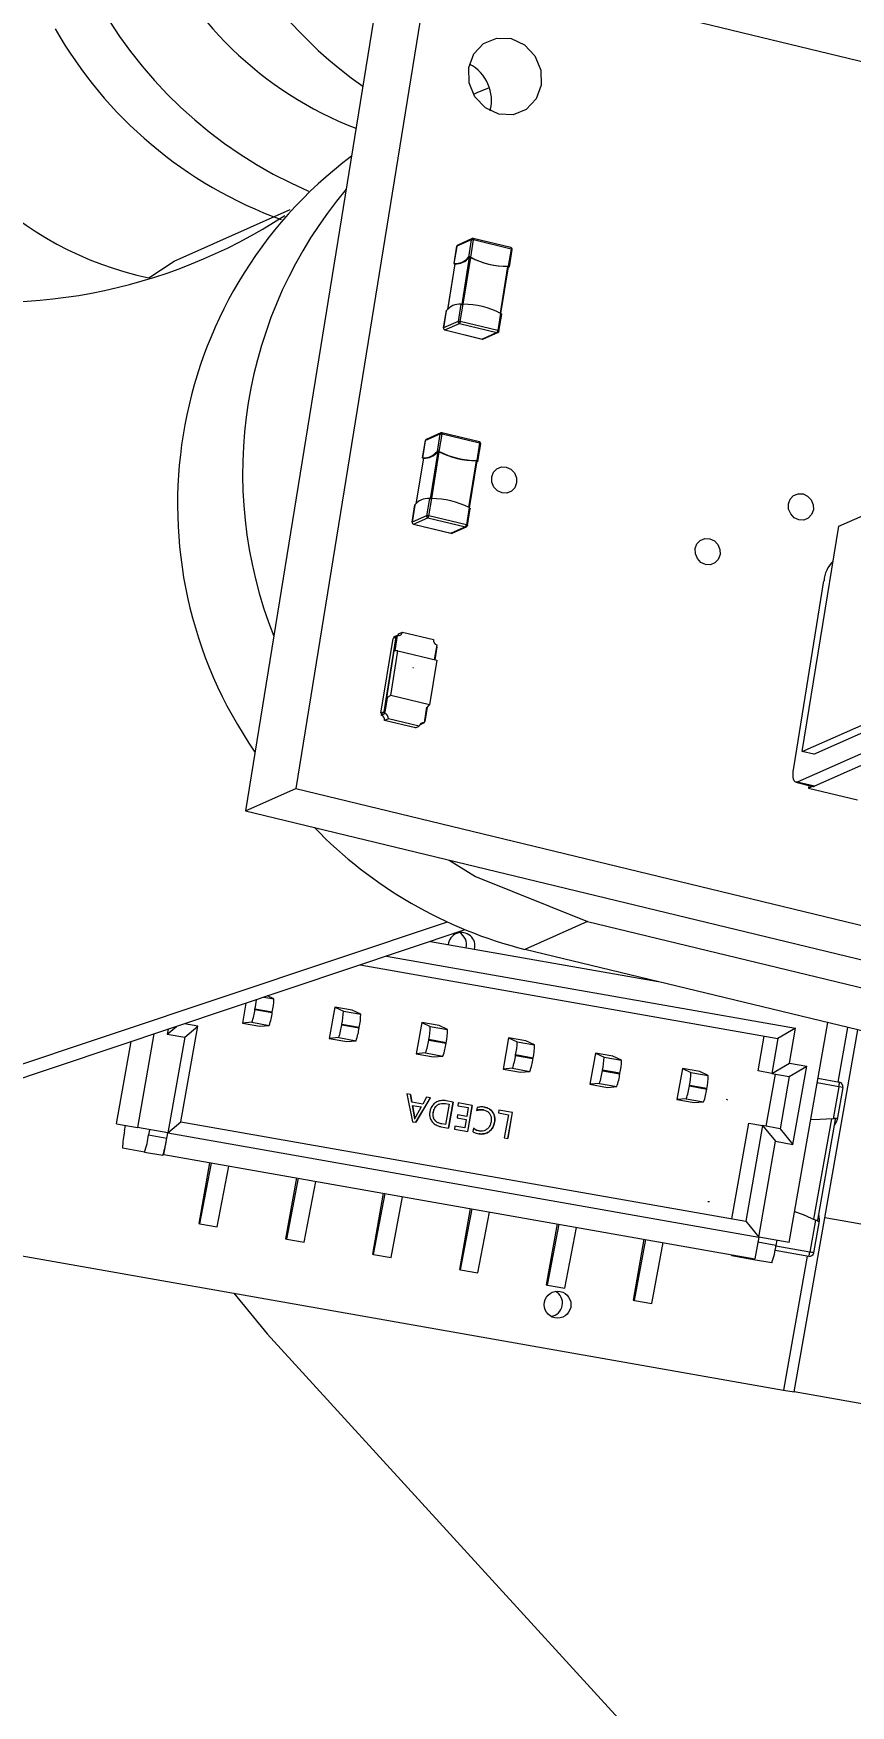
# Model space of a CAD drawing. Header units: millimetres. Extents: x 0 to 1189, y 0 to 841.
# Drawn here: x 623.898 to 625.747, y 554.088 to 557.873 of the extents above; entities that cross this region are included whole.
import ezdxf

# ---------------------------------------------------------------- set-up
doc = ezdxf.new("R2010")
doc.units = ezdxf.units.MM
doc.layers.get('0').update_dxf_attribs({"lineweight": 18})
doc.layers.add('尺寸线层', color=3, linetype='Continuous', lineweight=18)
doc.dimstyles.new('ISO-25', dxfattribs={"dimtxt": 2.5, "dimasz": 2.5, "dimexe": 1.25, "dimexo": 0.625, "dimtad": 1, "dimtxsty": 'Standard', "dimcen": 2.5, "dimdle": 5, "dimadec": 0, "dimazin": 0, "dimtfac": 1, "dimtmove": 0, "dimatfit": 3, "dimfxl": 1, "dimarcsym": 0})

# ---------------------------------------------------------------- blocks, each defined once
blk = doc.blocks.new('*X16')
at = {"layer": '尺寸线层', "linetype": 'Continuous'}
for points in [[(668.6687, 617.1299), (668.6299, 612.9938), (667.2905, 613.2299)], [(655.1602, 540.5189), (656.5383, 544.4188), (655.199, 544.6549)]]:
    blk.add_hatch(color=0, dxfattribs=at).paths.add_polyline_path(points, flags=0)
at = {"layer": '尺寸线层', "color": 0, "linetype": 'Continuous'}
for p, q in [((666.5541, 617.5027), (670.6383, 616.7826)), ((668.6687, 617.1299), (655.1602, 540.5189)), ((625.2283, 545.7966), (657.1298, 540.1716))]:
    blk.add_line(p, q, dxfattribs=at)
at = {"layer": '尺寸线层', "color": 0, "insert": (658.4206, 579.4404), "char_height": 3.5, "width": 28.938547, "attachment_point": 5, "rotation": 80.0001}
blk.add_mtext('388,96', dxfattribs=at)

msp = doc.modelspace()

# ---------------------------------------------------------------- linework, layer by layer
at = {"color": 7, "linetype": 'Continuous', "lineweight": 15}
for p, q in [((624.7961, 558.0455), (624.4917, 556.1641)), ((625.9882, 557.7569), (624.7961, 558.0455)), ((624.6826, 557.995), (624.3781, 556.1136)), ((624.9018, 557.7387), (624.8941, 557.7353)), ((624.9297, 557.7505), (624.9018, 557.7387)), ((624.2165, 557.3577), (624.479, 557.4744)), ((624.8561, 557.3912), (624.8498, 557.3524)), ((624.85, 557.3524), (624.8564, 557.3915)), ((624.889, 557.406), (624.8564, 557.3915)), ((624.8911, 557.4088), (624.8584, 557.3943)), ((624.889, 557.406), (624.8827, 557.3669)), ((624.8878, 557.3666), (624.8941, 557.4057)), ((624.9785, 557.3885), (624.8936, 557.409)), ((624.9789, 557.3852), (624.8941, 557.4057)), ((624.1598, 557.3201), (624.2165, 557.3577)), ((624.8845, 557.3665), (624.8673, 557.2599)), ((624.8853, 557.3672), (624.8856, 557.3669)), ((624.9789, 557.3852), (624.9726, 557.3461)), ((624.9752, 557.3451), (624.9815, 557.3839)), ((624.8518, 557.352), (624.8349, 557.2479)), ((624.8498, 557.3524), (624.8507, 557.3522)), ((624.85, 557.3524), (624.8498, 557.3524)), ((624.8513, 557.3521), (624.8519, 557.3519)), ((624.956, 557.2392), (624.9732, 557.3453)), ((624.9727, 557.3426), (624.9749, 557.3446)), ((624.973, 557.3457), (624.9738, 557.3458)), ((624.8325, 557.2453), (624.8262, 557.2065)), ((624.8265, 557.2068), (624.8328, 557.2459)), ((624.8655, 557.2604), (624.8591, 557.2213)), ((624.8642, 557.221), (624.8706, 557.2601)), ((624.867, 557.26), (624.8661, 557.2602)), ((624.9554, 557.2396), (624.949, 557.2005)), ((624.8591, 557.2213), (624.8265, 557.2068)), ((624.8292, 557.202), (624.914, 557.1815)), ((624.8295, 557.2021), (624.8622, 557.2166)), ((624.8295, 557.2021), (624.9144, 557.1815)), ((624.8622, 557.2166), (624.947, 557.196)), ((624.949, 557.2005), (624.8642, 557.221)), ((624.9516, 557.1992), (624.9579, 557.238)), ((624.9578, 557.238), (624.957, 557.2382)), ((624.947, 557.196), (624.9144, 557.1815)), ((624.9166, 557.1817), (624.9493, 557.1962)), ((624.7849, 556.9514), (624.7787, 556.9126)), ((624.7789, 556.9126), (624.7852, 556.9517)), ((624.8178, 556.9662), (624.7852, 556.9517)), ((624.8199, 556.969), (624.7873, 556.9544)), ((624.8178, 556.9662), (624.8115, 556.9271)), ((624.8166, 556.9268), (624.8229, 556.9659)), ((624.9073, 556.9487), (624.8225, 556.9692)), ((624.9078, 556.9454), (624.8229, 556.9659)), ((624.9078, 556.9454), (624.9014, 556.9063)), ((624.904, 556.9053), (624.9103, 556.9441)), ((624.7806, 556.9122), (624.7638, 556.8081)), ((624.7787, 556.9126), (624.7795, 556.9124)), ((624.7789, 556.9126), (624.7787, 556.9126)), ((624.7801, 556.9123), (624.7807, 556.9121)), ((624.8134, 556.9267), (624.7961, 556.8201)), ((624.8141, 556.9274), (624.8145, 556.9271)), ((624.8848, 556.7994), (624.902, 556.9055)), ((624.9016, 556.9028), (624.9037, 556.9048)), ((624.9019, 556.9059), (624.9026, 556.906)), ((625.7204, 556.7575), (625.9971, 556.8805)), ((624.7613, 556.8055), (624.7551, 556.7667)), ((624.7553, 556.767), (624.7616, 556.8061)), ((624.7943, 556.8206), (624.788, 556.7815)), ((624.7931, 556.7812), (624.7994, 556.8203)), ((624.7958, 556.8202), (624.7949, 556.8204)), ((624.8842, 556.7998), (624.8779, 556.7607)), ((624.8804, 556.7594), (624.8867, 556.7982)), ((624.8866, 556.7982), (624.8858, 556.7984)), ((624.788, 556.7815), (624.7553, 556.767)), ((624.7581, 556.7622), (624.8429, 556.7417)), ((624.7584, 556.7622), (624.791, 556.7768)), ((624.7584, 556.7622), (624.8432, 556.7417)), ((624.791, 556.7768), (624.8758, 556.7562)), ((624.8779, 556.7607), (624.7931, 556.7812)), ((624.8758, 556.7562), (624.8432, 556.7417)), ((624.8454, 556.7419), (624.8781, 556.7564)), ((625.6379, 556.2477), (625.7204, 556.7575)), ((625.7074, 556.6787), (625.7076, 556.6788)), ((625.6185, 556.2106), (625.687, 556.6339)), ((624.6847, 556.3346), (624.7121, 556.5039)), ((624.6918, 556.3377), (624.7192, 556.507)), ((624.7192, 556.507), (624.7121, 556.5039)), ((624.7138, 556.507), (624.7134, 556.5045)), ((624.7223, 556.5107), (624.7138, 556.507)), ((624.7166, 556.4753), (624.7223, 556.5107)), ((624.7192, 556.507), (624.721, 556.5067)), ((624.7246, 556.5143), (624.7331, 556.5181)), ((624.7331, 556.5181), (624.8032, 556.5012)), ((624.8109, 556.4893), (624.8054, 556.4556)), ((624.8114, 556.4847), (624.8066, 556.4553)), ((624.8102, 556.4851), (624.8114, 556.4847)), ((624.714, 556.4753), (624.6969, 556.3695)), ((624.7067, 556.3744), (624.723, 556.4755)), ((624.723, 556.4755), (624.714, 556.4753)), ((624.723, 556.4755), (624.8107, 556.4543)), ((624.8107, 556.4543), (624.7943, 556.3532)), ((624.7564, 556.4376), (624.7577, 556.4376)), ((624.7577, 556.4376), (624.7584, 556.4379)), ((624.6988, 556.369), (624.6936, 556.3371)), ((624.6937, 556.3337), (624.6995, 556.3696)), ((624.7067, 556.3744), (624.6969, 556.3695)), ((624.6969, 556.3695), (624.6988, 556.369)), ((624.7943, 556.3532), (624.7067, 556.3744)), ((625.6379, 556.2477), (625.9146, 556.3706)), ((624.6918, 556.3377), (624.6847, 556.3346)), ((624.6859, 556.3342), (624.6852, 556.33)), ((624.6852, 556.33), (624.6937, 556.3337)), ((624.6936, 556.3371), (624.6865, 556.334)), ((624.788, 556.3481), (624.7822, 556.3123)), ((624.7891, 556.3471), (624.784, 556.3154)), ((624.7879, 556.3474), (624.7891, 556.3471)), ((624.7891, 556.3471), (624.7943, 556.3532)), ((625.6637, 556.2414), (625.9397, 556.3641)), ((624.7014, 556.3219), (624.6929, 556.3181)), ((624.7629, 556.3011), (624.6929, 556.3181)), ((624.7714, 556.3049), (624.7014, 556.3219)), ((624.7629, 556.3011), (624.7714, 556.3049)), ((624.7737, 556.3085), (624.7729, 556.3087)), ((624.7822, 556.3123), (624.7737, 556.3085)), ((624.784, 556.3154), (624.7826, 556.3148)), ((625.9174, 556.3078), (625.6265, 556.1785)), ((625.9562, 556.2984), (625.6652, 556.1691)), ((625.6637, 556.2414), (625.6379, 556.2477)), ((624.3781, 556.1136), (624.4917, 556.1641)), ((624.4917, 556.1641), (627.2018, 555.5081)), ((625.6233, 556.1781), (625.662, 556.1687)), ((625.6652, 556.1691), (625.6265, 556.1785)), ((625.653, 556.1709), (625.652, 556.165)), ((625.652, 556.165), (625.6609, 556.169)), ((625.652, 556.165), (625.7627, 556.1382)), ((624.3781, 556.1136), (627.0883, 555.4577)), ((624.8746, 555.8439), (621.9067, 554.8503)), ((624.8342, 555.8615), (622.1906, 554.9765)), ((625.1523, 555.8629), (625.0103, 555.7999)), ((625.1523, 555.8629), (625.982, 555.6621)), ((624.7965, 555.8177), (625.3119, 555.7269)), ((624.6375, 555.7645), (625.5829, 555.5978)), ((624.6971, 555.7845), (625.6225, 555.6213)), ((626.6697, 555.3982), (625.0103, 555.7999)), ((624.4423, 555.6877), (624.4278, 555.6943)), ((624.3791, 555.678), (624.3712, 555.633)), ((624.3994, 555.6639), (624.3996, 555.6648)), ((624.3994, 555.6639), (624.4387, 555.657)), ((624.4389, 555.6579), (624.3996, 555.6648)), ((624.4387, 555.657), (624.4389, 555.6579)), ((624.5802, 555.6688), (624.5678, 555.5984)), ((624.5802, 555.6688), (624.5996, 555.66)), ((624.6195, 555.6619), (624.5802, 555.6688)), ((624.5996, 555.66), (624.6389, 555.6531)), ((624.6389, 555.6531), (624.6195, 555.6619)), ((624.2012, 555.6079), (624.2218, 555.6254)), ((624.2032, 555.6191), (624.2012, 555.6079)), ((624.2321, 555.4096), (624.2703, 555.6262)), ((624.2703, 555.6262), (624.2402, 555.6315)), ((624.2406, 555.601), (624.2703, 555.6262)), ((624.3924, 555.6347), (624.3712, 555.633)), ((624.3712, 555.633), (624.4105, 555.6261)), ((624.3924, 555.6347), (624.4317, 555.6277)), ((624.4105, 555.6261), (624.4317, 555.6277)), ((624.596, 555.6292), (624.5962, 555.6301)), ((624.596, 555.6292), (624.6353, 555.6223)), ((624.6355, 555.6232), (624.5962, 555.6301)), ((624.6353, 555.6223), (624.6355, 555.6232)), ((624.7768, 555.6341), (624.7643, 555.5637)), ((624.7768, 555.6341), (624.7962, 555.6253)), ((624.8161, 555.6272), (624.7768, 555.6341)), ((624.7962, 555.6253), (624.8355, 555.6184)), ((624.8355, 555.6184), (624.8161, 555.6272)), ((625.6225, 555.6213), (625.5829, 555.5978)), ((625.608, 555.1365), (625.6957, 555.634)), ((625.6087, 555.5425), (625.6225, 555.6213)), ((625.6886, 555.1919), (625.7637, 555.6175)), ((625.7399, 555.6233), (625.718, 555.4995)), ((624.0866, 555.4047), (624.1195, 555.5911)), ((624.1709, 555.6083), (624.1336, 555.3965)), ((624.2012, 555.6079), (624.2406, 555.601)), ((624.2406, 555.601), (624.2024, 555.3843)), ((624.589, 555.6), (624.5678, 555.5984)), ((624.5678, 555.5984), (624.6071, 555.5914)), ((624.589, 555.6), (624.6283, 555.5931)), ((624.6071, 555.5914), (624.6283, 555.5931)), ((624.7926, 555.5946), (624.7928, 555.5955)), ((624.7926, 555.5946), (624.8319, 555.5876)), ((624.8321, 555.5885), (624.7928, 555.5955)), ((624.8319, 555.5876), (624.8321, 555.5885)), ((624.9734, 555.5995), (624.9609, 555.529)), ((624.9734, 555.5995), (624.9928, 555.5907)), ((625.0127, 555.5925), (624.9734, 555.5995)), ((624.9928, 555.5907), (625.0321, 555.5837)), ((625.0321, 555.5837), (625.0127, 555.5925)), ((625.5379, 555.5246), (625.5518, 555.6033)), ((625.5829, 555.5978), (625.569, 555.5191)), ((624.7856, 555.5653), (624.7643, 555.5637)), ((624.7643, 555.5637), (624.8037, 555.5568)), ((624.7856, 555.5653), (624.8249, 555.5584)), ((624.8037, 555.5568), (624.8249, 555.5584)), ((624.9892, 555.5599), (624.9894, 555.5608)), ((624.9892, 555.5599), (625.0285, 555.553)), ((625.0287, 555.5539), (624.9894, 555.5608)), ((625.0285, 555.553), (625.0287, 555.5539)), ((625.17, 555.5648), (625.1575, 555.4944)), ((625.17, 555.5648), (625.1894, 555.556)), ((625.2093, 555.5579), (625.17, 555.5648)), ((625.1894, 555.556), (625.2287, 555.5491)), ((625.2287, 555.5491), (625.2093, 555.5579)), ((625.569, 555.5191), (625.6087, 555.5425)), ((625.6087, 555.5425), (625.648, 555.5356)), ((624.9822, 555.5307), (624.9609, 555.529)), ((624.9609, 555.529), (625.0003, 555.5221)), ((624.9822, 555.5307), (625.0215, 555.5237)), ((625.0003, 555.5221), (625.0215, 555.5237)), ((625.1858, 555.5252), (625.1859, 555.5261)), ((625.1858, 555.5252), (625.2251, 555.5183)), ((625.2253, 555.5192), (625.1859, 555.5261)), ((625.2251, 555.5183), (625.2253, 555.5192)), ((625.3666, 555.5302), (625.3541, 555.4597)), ((625.3666, 555.5302), (625.386, 555.5213)), ((625.4059, 555.5232), (625.3666, 555.5302)), ((625.386, 555.5213), (625.4253, 555.5144)), ((625.4253, 555.5144), (625.4059, 555.5232)), ((625.569, 555.5191), (625.5379, 555.5246)), ((625.5563, 555.3994), (625.5772, 555.5176)), ((625.569, 555.5191), (625.6083, 555.5121)), ((625.6083, 555.5121), (625.5875, 555.3939)), ((625.6083, 555.5121), (625.648, 555.5356)), ((625.6167, 555.3583), (625.648, 555.5356)), ((625.7219, 555.4988), (625.6734, 555.5074)), ((624.7431, 555.4728), (624.7557, 555.4097)), ((624.7518, 555.4713), (624.7431, 555.4728)), ((624.7516, 555.4713), (624.7547, 555.4537)), ((624.7548, 555.4537), (624.7518, 555.4713)), ((624.7962, 555.4634), (624.7635, 555.4083)), ((624.7636, 555.4083), (624.7964, 555.4634)), ((624.7877, 555.4649), (624.7792, 555.4494)), ((624.7964, 555.4634), (624.7877, 555.4649)), ((625.1788, 555.496), (625.1575, 555.4944)), ((625.1575, 555.4944), (625.1969, 555.4874)), ((625.1788, 555.496), (625.2181, 555.4891)), ((625.1969, 555.4874), (625.2181, 555.4891)), ((625.3754, 555.4613), (625.3541, 555.4597)), ((625.3754, 555.4613), (625.4147, 555.4544)), ((625.3824, 555.4906), (625.3825, 555.4915)), ((625.3824, 555.4906), (625.4217, 555.4836)), ((625.4219, 555.4846), (625.3825, 555.4915)), ((625.4217, 555.4836), (625.4219, 555.4846)), ((625.7207, 555.4889), (625.7079, 555.4164)), ((625.7172, 555.4149), (625.73, 555.4872)), ((624.7547, 555.4537), (624.7548, 555.4537)), ((624.7792, 555.4494), (624.7548, 555.4537)), ((624.7562, 555.4467), (624.7607, 555.4205)), ((624.7562, 555.4467), (624.7563, 555.4467)), ((624.7563, 555.4467), (624.776, 555.4432)), ((624.7608, 555.4205), (624.7563, 555.4467)), ((624.776, 555.4432), (624.7629, 555.4201)), ((624.8031, 555.4312), (624.8033, 555.4312)), ((624.8306, 555.4507), (624.8307, 555.4507)), ((624.8307, 555.4507), (624.8391, 555.4492)), ((624.8391, 555.4492), (624.8309, 555.4031)), ((624.8481, 555.4543), (624.8321, 555.4571)), ((624.848, 555.4543), (624.8376, 555.3952)), ((624.8377, 555.3952), (624.8481, 555.4543)), ((624.8578, 555.4251), (624.8567, 555.4186)), ((624.8787, 555.4214), (624.8578, 555.4251)), ((624.8596, 555.4523), (624.8585, 555.4458)), ((624.8585, 555.4458), (624.8822, 555.4416)), ((624.8913, 555.4467), (624.8596, 555.4523)), ((624.8822, 555.4416), (624.8787, 555.4214)), ((624.8912, 555.4467), (624.8808, 555.3876)), ((624.8809, 555.3876), (624.8913, 555.4467)), ((624.9023, 555.4416), (624.9011, 555.4351)), ((624.9168, 555.4362), (624.9169, 555.4362)), ((624.919, 555.4425), (624.9192, 555.4425)), ((624.9517, 555.436), (624.9506, 555.4295)), ((624.9506, 555.4295), (624.9729, 555.4256)), ((624.9819, 555.4307), (624.9517, 555.436)), ((624.9729, 555.4256), (624.9636, 555.373)), ((624.9818, 555.4307), (624.9714, 555.3716)), ((624.9715, 555.3716), (624.9819, 555.4307)), ((625.3541, 555.4597), (625.3934, 555.4528)), ((625.3934, 555.4528), (625.4147, 555.4544)), ((624.0866, 555.4047), (624.1336, 555.3965)), ((624.1047, 555.3894), (624.1068, 555.4012)), ((624.2024, 555.3843), (624.1336, 555.3965)), ((624.161, 555.3916), (624.1589, 555.3798)), ((624.2024, 555.3843), (624.2321, 555.4096)), ((624.2321, 555.4096), (625.51, 555.1842)), ((624.7557, 555.4097), (624.7636, 555.4083)), ((624.7608, 555.4205), (624.7607, 555.4205)), ((624.7609, 555.4162), (624.761, 555.4162)), ((624.8211, 555.3981), (624.8377, 555.3952)), ((624.8223, 555.4046), (624.8221, 555.4046)), ((624.8309, 555.4031), (624.8223, 555.4046)), ((624.8518, 555.3994), (624.8507, 555.3929)), ((624.8507, 555.3929), (624.8809, 555.3876)), ((624.8741, 555.3955), (624.8518, 555.3994)), ((624.8567, 555.4186), (624.8775, 555.4149)), ((624.8775, 555.4149), (624.8741, 555.3955)), ((624.8941, 555.3951), (624.8927, 555.3872)), ((624.9071, 555.3889), (624.9072, 555.3889)), ((624.9415, 555.4085), (624.9417, 555.4085)), ((625.4788, 555.1897), (625.517, 555.4064)), ((625.5482, 555.4009), (625.51, 555.1842)), ((625.517, 555.4064), (625.5482, 555.4009)), ((625.5482, 555.4009), (625.5774, 555.3653)), ((625.5875, 555.3939), (625.5482, 555.4009)), ((625.5875, 555.3939), (625.6167, 555.3583)), ((625.6728, 555.1871), (625.7129, 555.4146)), ((624.1495, 555.3408), (624.1002, 555.3495)), ((624.1589, 555.3798), (624.2002, 555.3725)), ((624.1937, 555.3351), (624.2024, 555.3843)), ((624.2002, 555.3725), (624.2022, 555.3844)), ((624.2024, 555.3843), (625.5392, 555.1486)), ((624.906, 555.3824), (624.9061, 555.3824)), ((624.9636, 555.373), (624.9715, 555.3716)), ((625.5392, 555.1486), (625.5774, 555.3653)), ((625.5774, 555.3653), (625.6167, 555.3583)), ((624.1495, 555.3408), (624.1908, 555.3336)), ((624.1919, 555.3354), (624.1937, 555.3351)), ((624.1937, 555.3351), (625.5305, 555.0994)), ((624.2967, 555.3169), (624.2724, 555.179)), ((624.275, 555.1786), (624.3012, 555.3161)), ((624.3143, 555.1717), (624.3405, 555.3092)), ((624.4933, 555.2823), (624.469, 555.1444)), ((624.4716, 555.1439), (624.4978, 555.2815)), ((624.5109, 555.137), (624.5371, 555.2745)), ((623.0851, 555.2448), (625.5951, 554.8022)), ((624.6899, 555.2476), (624.6656, 555.1097)), ((624.6681, 555.1093), (624.6944, 555.2468)), ((624.7075, 555.1023), (624.7337, 555.2399)), ((624.8865, 555.2129), (624.8622, 555.0751)), ((624.8647, 555.0746), (624.891, 555.2121)), ((624.9041, 555.0677), (624.9303, 555.2052)), ((624.2724, 555.179), (624.275, 555.1786)), ((624.275, 555.1786), (624.3143, 555.1717)), ((625.0831, 555.1783), (625.0588, 555.0404)), ((625.0613, 555.0399), (625.0876, 555.1775)), ((625.1006, 555.033), (625.1269, 555.1705)), ((625.51, 555.1842), (625.5392, 555.1486)), ((625.6192, 554.798), (625.6886, 555.1919)), ((625.6675, 555.1871), (625.6547, 555.1146)), ((625.664, 555.113), (625.6767, 555.1853)), ((624.469, 555.1444), (624.4716, 555.1439)), ((624.4716, 555.1439), (624.5109, 555.137)), ((625.2797, 555.1436), (625.2553, 555.0057)), ((625.2579, 555.0053), (625.2842, 555.1428)), ((625.2972, 554.9983), (625.3235, 555.1359)), ((625.5392, 555.1486), (625.5305, 555.0994)), ((625.608, 555.1365), (625.5392, 555.1486)), ((625.5804, 555.1414), (625.5783, 555.1295)), ((624.6656, 555.1097), (624.6681, 555.1093)), ((624.6681, 555.1093), (624.7075, 555.1023)), ((625.4783, 555.1065), (625.5276, 555.0978)), ((625.5276, 555.0978), (625.5689, 555.0906)), ((625.6524, 555.1049), (625.5762, 555.1183)), ((625.6486, 555.1056), (625.5951, 554.8022)), ((624.8622, 555.0751), (624.8647, 555.0746)), ((624.8647, 555.0746), (624.9041, 555.0677)), ((624.352, 555.0214), (624.4272, 554.9295)), ((625.0588, 555.0404), (625.0613, 555.0399)), ((625.0613, 555.0399), (625.1006, 555.033)), ((625.2553, 555.0057), (625.2579, 555.0053)), ((625.2579, 555.0053), (625.2972, 554.9983)), ((626.2947, 552.8839), (624.4272, 554.9295)), ((625.5951, 554.8022), (625.6192, 554.798))]:
    msp.add_line(p, q, dxfattribs=at)
at = {"color": 8, "linetype": 'Continuous', "lineweight": 15}
for p, q in [((624.8871, 557.3663), (624.8699, 557.2601)), ((624.8519, 557.3519), (624.8351, 557.248)), ((624.9548, 557.2399), (624.9719, 557.3458)), ((624.7807, 556.9121), (624.7639, 556.8082)), ((624.8159, 556.9265), (624.7987, 556.8203)), ((624.8836, 556.8001), (624.9007, 556.906)), ((624.4199, 555.6917), (624.4423, 555.6877)), ((625.7207, 555.4889), (625.6717, 555.4975)), ((625.73, 555.4872), (625.7207, 555.4889)), ((625.7036, 555.416), (625.6635, 555.189)), ((625.5783, 555.1295), (625.5371, 555.1368)), ((625.6547, 555.1146), (625.578, 555.1282))]:
    msp.add_line(p, q, dxfattribs=at)
at = {"color": 7, "linetype": 'Continuous', "lineweight": 15}
for points in [[(624.9513, 557.6905), (624.921, 557.7046), (624.8974, 557.7296), (624.8842, 557.7616), (624.8832, 557.7959), (624.8948, 557.8271), (624.917, 557.8505), (624.9466, 557.8626), (624.979, 557.8615), (625.0093, 557.8474), (625.0329, 557.8225), (625.0462, 557.7904), (625.0471, 557.7562), (625.0356, 557.725), (625.0134, 557.7015), (624.9838, 557.6894), (624.9513, 557.6905)], [(624.8936, 557.409), (624.8936, 557.409), (624.8933, 557.409)], [(624.9732, 557.3453), (624.9732, 557.3453), (624.9731, 557.3456), (624.973, 557.3457)], [(624.8292, 557.202), (624.8293, 557.202), (624.8295, 557.2021)], [(624.8225, 556.9692), (624.8224, 556.9692), (624.8222, 556.9691)], [(624.902, 556.9055), (624.902, 556.9055), (624.9019, 556.9058), (624.9019, 556.9059)], [(624.9586, 556.8331), (624.9482, 556.8379), (624.9401, 556.8465), (624.9356, 556.8575), (624.9352, 556.8692), (624.9392, 556.8799), (624.9468, 556.8879), (624.957, 556.8921), (624.9681, 556.8917), (624.9785, 556.8869), (624.9866, 556.8783), (624.9911, 556.8673), (624.9914, 556.8556), (624.9875, 556.8449), (624.9799, 556.8369), (624.9697, 556.8327), (624.9586, 556.8331)], [(625.6301, 556.7721), (625.6197, 556.777), (625.6116, 556.7855), (625.607, 556.7965), (625.6067, 556.8083), (625.6107, 556.819), (625.6183, 556.827), (625.6284, 556.8312), (625.6395, 556.8308), (625.6499, 556.8259), (625.658, 556.8174), (625.6626, 556.8064), (625.6629, 556.7947), (625.6589, 556.784), (625.6513, 556.7759), (625.6412, 556.7718), (625.6301, 556.7721)], [(624.7581, 556.7622), (624.7581, 556.7622), (624.7584, 556.7622)], [(625.419, 556.6709), (625.4086, 556.6757), (625.4005, 556.6843), (625.396, 556.6953), (625.3957, 556.707), (625.3996, 556.7177), (625.4072, 556.7257), (625.4174, 556.7299), (625.4285, 556.7295), (625.4389, 556.7247), (625.447, 556.7161), (625.4515, 556.7051), (625.4519, 556.6934), (625.4479, 556.6827), (625.4403, 556.6747), (625.4301, 556.6705), (625.419, 556.6709)], [(625.6265, 556.1785), (625.6238, 556.178), (625.6215, 556.179), (625.6196, 556.1814), (625.6183, 556.1853), (625.6175, 556.1903), (625.6172, 556.1964), (625.6176, 556.2032), (625.6185, 556.2106)], [(624.8392, 556.002), (624.8988, 555.9648), (625.1523, 555.8629)], [(625.7079, 555.4164), (625.6777, 555.4144), (625.657, 555.4143)], [(625.6203, 555.2065), (625.6397, 555.1993), (625.6675, 555.1871)], [(626.0123, 555.1348), (625.9536, 555.1452), (625.8208, 555.1686), (625.7278, 555.185), (625.6886, 555.1919)], [(626.4063, 554.6592), (626.3848, 554.663), (626.3074, 554.6766), (626.1851, 554.6982), (626.0364, 554.7244), (625.8841, 554.7513), (625.7513, 554.7747), (625.6583, 554.7911), (625.6192, 554.798)]]:
    msp.add_lwpolyline(points, dxfattribs=at)
at = {"color": 8, "linetype": 'Continuous', "lineweight": 15}
for points in [[(624.8564, 557.3915), (624.8562, 557.3913), (624.8561, 557.3912)], [(624.8941, 557.4057), (624.8942, 557.4065), (624.8943, 557.4072), (624.8942, 557.4078), (624.8941, 557.4083), (624.894, 557.4087), (624.8938, 557.4089), (624.8936, 557.409)], [(624.9785, 557.3885), (624.9786, 557.3884), (624.9788, 557.3881), (624.979, 557.3877), (624.979, 557.3872), (624.9791, 557.3866), (624.979, 557.3859), (624.9789, 557.3852)], [(624.8262, 557.2065), (624.8263, 557.2067), (624.8265, 557.2068)], [(624.9144, 557.1815), (624.9141, 557.1815), (624.914, 557.1815)], [(624.949, 557.2005), (624.9497, 557.2003), (624.9503, 557.2001), (624.9509, 557.1999), (624.9512, 557.1997), (624.9515, 557.1995), (624.9516, 557.1993), (624.9516, 557.1992)], [(624.7852, 556.9517), (624.785, 556.9515), (624.7849, 556.9514)], [(624.8229, 556.9659), (624.823, 556.9667), (624.8231, 556.9674), (624.8231, 556.968), (624.823, 556.9685), (624.8228, 556.9688), (624.8227, 556.9691), (624.8225, 556.9692)], [(624.9073, 556.9487), (624.9075, 556.9486), (624.9077, 556.9483), (624.9078, 556.9479), (624.9079, 556.9474), (624.9079, 556.9468), (624.9079, 556.9461), (624.9078, 556.9454)], [(624.7551, 556.7667), (624.7551, 556.7668), (624.7553, 556.767)], [(624.8779, 556.7607), (624.8786, 556.7605), (624.8792, 556.7603), (624.8797, 556.7601), (624.8801, 556.7599), (624.8803, 556.7597), (624.8804, 556.7595), (624.8804, 556.7594)], [(624.8432, 556.7417), (624.8429, 556.7417), (624.8429, 556.7417)]]:
    msp.add_lwpolyline(points, dxfattribs=at)
at = {"color": 7, "linetype": 'Continuous', "lineweight": 15}
msp.add_circle((625.0841, 554.9955), 0.0304, dxfattribs=at)
for centre, radius, start, end in [((625.2219, 558.5723), 1.0023, 117.9653, 234.757), ((624.9187, 558.4382), 1.004, 168.3701, 246.6513), ((624.9263, 558.4337), 0.8304, 202.6163, 248.9595), ((624.7921, 558.3649), 0.972, 209.6573, 249.9501), ((624.8407, 557.7207), 0.0941, 345.931, 61.9898), ((625.2105, 556.8073), 0.986, 126.939, 214.6771), ((625.3727, 556.8773), 1.001, 140.0025, 201.6134), ((623.8059, 558.4746), 1.21, 258.2288, 303.1156), ((624.8598, 557.3907), 0.00378, 124.1847, 171.082), ((624.891, 557.3951), 0.0111, 73.6892, 100.4326), ((624.8925, 557.4053), 0.00371, 77.1449, 112.5584), ((624.8527, 557.3905), 0.0382, 266.0583, 321.8628), ((624.8545, 557.3901), 0.0382, 266.1081, 321.813), ((624.9719, 557.5313), 0.1855, 242.7904, 269.9989), ((624.9725, 557.5313), 0.1852, 242.7669, 270.0225), ((624.9776, 557.3845), 0.00395, 351.4549, 81.5519), ((624.8629, 557.2222), 0.0382, 86.1121, 141.809), ((624.8706, 557.0748), 0.1853, 62.7772, 90.0103), ((624.8301, 557.206), 0.00395, 171.6328, 261.5196), ((624.8306, 557.2061), 0.0042, 170.6177, 255.0853), ((624.8612, 557.2108), 0.0107, 73.4281, 100.954), ((624.8633, 557.2206), 0.0042, 170.7224, 255.1121), ((624.8574, 557.2215), 0.00688, 314.5806, 356.5086), ((624.9152, 557.1851), 0.00371, 257.1725, 292.5309), ((624.9422, 557.2009), 0.00689, 314.5268, 356.4361), ((624.9477, 557.1999), 0.00395, 260.0968, 349.9974), ((624.9478, 557.1996), 0.00362, 256.683, 293.0204), ((624.7887, 556.9508), 0.0038, 124.2425, 171.0753), ((624.8199, 556.9559), 0.0105, 72.9746, 101.1403), ((624.8213, 556.9657), 0.00354, 76.2512, 113.4521), ((624.9064, 556.9447), 0.00394, 351.492, 81.6604), ((624.7815, 556.9507), 0.0382, 266.103, 321.8259), ((624.7833, 556.9502), 0.0382, 266.0583, 321.8628), ((624.9007, 557.0911), 0.1851, 242.7637, 270.0238), ((624.9014, 557.0915), 0.1851, 242.7637, 270.0238), ((624.7917, 556.7825), 0.0382, 86.0769, 141.8442), ((624.7995, 556.6351), 0.1852, 62.7661, 90.0232), ((624.759, 556.7662), 0.00395, 171.4549, 261.5519), ((624.7595, 556.7663), 0.00422, 170.8892, 254.8138), ((624.7921, 556.7808), 0.00422, 170.8271, 254.9774), ((624.79, 556.7708), 0.0108, 73.4113, 100.7105), ((624.7862, 556.7817), 0.00688, 314.5806, 356.5086), ((624.871, 556.7611), 0.00688, 314.5806, 356.5086), ((624.8765, 556.7601), 0.00396, 260.1977, 349.8966), ((624.8767, 556.7598), 0.00371, 257.1449, 292.5584), ((624.844, 556.7448), 0.00323, 254.7166, 295.5901), ((625.7557, 556.6296), 0.0688, 134.5444, 176.4345), ((624.7244, 556.5193), 0.00879, 256.4312, 352.4566), ((624.7153, 556.5158), 0.00942, 326.4928, 351.1643), ((624.8136, 556.4995), 0.0105, 170.7569, 254.9986), ((624.682, 556.3233), 0.0115, 67.0932, 76.6014), ((624.6891, 556.3268), 0.0113, 66.6322, 76.3852), ((624.691, 556.3236), 0.0105, 350.7634, 74.9921), ((624.6825, 556.3198), 0.0105, 350.8311, 74.965), ((624.7801, 556.3038), 0.00878, 76.3646, 172.437), ((624.7823, 556.3098), 0.00589, 73.4208, 85.4756), ((625.6632, 556.1723), 0.00382, 252.2095, 301.882), ((625.2562, 556.7731), 1.0038, 223.992, 255.8236), ((624.8669, 555.8076), 0.0304, 345.8122, 174.1881), ((624.8476, 555.811), 0.0305, 345.8226, 61.2052), ((624.3137, 555.6874), 0.1286, 346.7292, 0.1538), ((624.271, 555.6791), 0.1294, 339.8885, 353.2296), ((624.0483, 555.7283), 0.357, 349.7485, 353.1774), ((624.3105, 555.6722), 0.1291, 339.8759, 353.2422), ((624.4702, 555.6598), 0.1294, 346.7697, 0.1081), ((624.51, 555.6528), 0.1289, 346.7472, 0.1358), ((624.4675, 555.6445), 0.1294, 339.8885, 353.2296), ((624.5071, 555.6375), 0.1291, 339.8759, 353.2422), ((624.6668, 555.6251), 0.1294, 346.7697, 0.1081), ((624.7066, 555.6181), 0.1289, 346.7472, 0.1358), ((624.6641, 555.6098), 0.1294, 339.8885, 353.2296), ((624.7042, 555.6027), 0.1286, 339.8459, 353.2617), ((624.8632, 555.5904), 0.1296, 346.7796, 0.0982), ((624.9034, 555.5834), 0.1287, 346.7353, 0.1425), ((624.861, 555.5751), 0.1291, 339.8866, 353.2537), ((624.9008, 555.568), 0.1286, 339.8459, 353.2617), ((625.0602, 555.5557), 0.1291, 346.7695, 0.1361), ((625.1, 555.5488), 0.1287, 346.7353, 0.1425), ((625.0582, 555.5403), 0.1284, 339.8401, 353.278), ((625.0974, 555.5334), 0.1286, 339.8501, 353.268), ((625.2568, 555.521), 0.1291, 346.7695, 0.1361), ((625.2966, 555.5141), 0.1287, 346.7353, 0.1425), ((625.6808, 555.4984), 0.041, 346.4971, 0.5214), ((625.7201, 555.489), 0.01, 350, 80), ((625.2542, 555.5058), 0.1291, 339.8759, 353.2422), ((625.294, 555.4987), 0.1286, 339.8501, 353.268), ((624.2657, 555.3509), 0.1655, 166.5478, 180.4537), ((625.6686, 555.432), 0.0516, 324.7441, 340.4821), ((623.9939, 555.3988), 0.1661, 339.575, 353.4356), ((623.9063, 555.4184), 0.2974, 343.7998, 351.1329), ((624.1892, 555.3358), 0.00276, 306.1722, 351.8456), ((625.6241, 555.1858), 0.0527, 359.6564, 15.0731), ((625.413, 555.1486), 0.1664, 339.5871, 353.4234), ((625.4807, 555.1081), 0.00281, 168.5889, 213.2787), ((625.5259, 555.1001), 0.00283, 306.9876, 351.304), ((625.6137, 555.1193), 0.0413, 339.5497, 353.4694), ((625.6541, 555.1147), 0.01, 260, 350), ((625.0648, 554.9989), 0.0305, 278.8096, 61.1881)]:
    msp.add_arc(centre, radius, start, end, dxfattribs=at)
at = {"color": 8, "linetype": 'Continuous', "lineweight": 15}
for centre, radius, start, end in [((624.3179, 558.0738), 0.7701, 127.0401, 258.158), ((624.86, 557.3909), 0.00366, 115.1573, 171.4197), ((624.8926, 557.4055), 0.00364, 115.036, 171.5409), ((624.9788, 557.3817), 0.00351, 39.4234, 87.0148), ((624.7887, 556.9512), 0.00357, 114.3915, 172.1855), ((624.8214, 556.9657), 0.00359, 114.5522, 172.0247), ((624.9076, 556.942), 0.00342, 39.0216, 87.8483), ((624.8803, 550.7042), 4.4779, 79.9214, 80.0415)]:
    msp.add_arc(centre, radius, start, end, dxfattribs=at)
at = {"color": 7, "linetype": 'Continuous', "lineweight": 15}
for centre, start_param, end_param in [((625.657, 555.863), 2.854412, 2.862924), ((625.4669, 554.7848), 0.278668, 0.28718)]:
    msp.add_ellipse(centre, major_axis=(0.0777, 0.4406), ratio=0.937044, start_param=start_param, end_param=end_param, dxfattribs=at)
for points, knots in [([(624.8848, 557.3677), (624.8844, 557.3677), (624.8836, 557.3675), (624.883, 557.3672), (624.8827, 557.367), (624.8827, 557.3669)], [0, 0, 0, 0, 0.001031327, 0.002062776, 0.002338892, 0.002338892, 0.002338892, 0.002338892]), ([(624.8856, 557.3669), (624.8854, 557.3668), (624.885, 557.3668), (624.8847, 557.3666), (624.8846, 557.3665), (624.8845, 557.3665)], [0, 0, 0, 0, 0.000519737, 0.00103327, 0.001192551, 0.001192551, 0.001192551, 0.001192551]), ([(624.8878, 557.3666), (624.8874, 557.3668), (624.8865, 557.3672), (624.8855, 557.3676), (624.885, 557.3677), (624.8849, 557.3677)], [0, 0, 0, 0, 0.001377585, 0.002753843, 0.003085711, 0.003085711, 0.003085711, 0.003085711]), ([(624.8871, 557.3663), (624.8869, 557.3664), (624.8865, 557.3666), (624.8859, 557.3668), (624.8857, 557.3669), (624.8856, 557.3669)], [0, 0, 0, 0, 0.000685876, 0.001375251, 0.0015583, 0.0015583, 0.0015583, 0.0015583]), ([(624.8502, 557.3523), (624.8504, 557.3521), (624.8508, 557.3518), (624.8514, 557.3514), (624.8517, 557.3512)], [0, 0, 0, 0, 0.001069929, 0.001805084, 0.001805084, 0.001805084, 0.001805084]), ([(624.8518, 557.352), (624.8518, 557.352), (624.8518, 557.352), (624.8519, 557.352), (624.8519, 557.3519)], [0, 0, 0, 0, 0.00005824411, 0.00008450628, 0.00008450628, 0.00008450628, 0.00008450628]), ([(624.9719, 557.3458), (624.9721, 557.3458), (624.9725, 557.3458), (624.9729, 557.3458), (624.973, 557.3457), (624.973, 557.3457)], [0, 0, 0, 0, 0.000507557, 0.001015517, 0.001150857, 0.001150857, 0.001150857, 0.001150857]), ([(624.9749, 557.346), (624.9747, 557.346), (624.9742, 557.3461), (624.9733, 557.3461), (624.9727, 557.3461), (624.9726, 557.3461)], [0, 0, 0, 0, 0.001007375, 0.002017861, 0.002291361, 0.002291361, 0.002291361, 0.002291361]), ([(624.9749, 557.3459), (624.975, 557.3457), (624.9753, 557.3453), (624.9751, 557.3449), (624.9749, 557.3446), (624.9749, 557.3446)], [0, 0, 0, 0, 0.000659537, 0.001325064, 0.001503803, 0.001503803, 0.001503803, 0.001503803]), ([(624.8325, 557.2453), (624.8326, 557.2455), (624.8326, 557.2457), (624.8328, 557.2458), (624.8328, 557.2459)], [0, 0, 0, 0, 0.0004570018, 0.0006324978, 0.0006324978, 0.0006324978, 0.0006324978]), ([(624.8655, 557.2604), (624.8656, 557.2603), (624.866, 557.2603), (624.8668, 557.2601), (624.8673, 557.2599), (624.8674, 557.2599)], [0, 0, 0, 0, 0.000893654, 0.001788786, 0.002000797, 0.002000797, 0.002000797, 0.002000797]), ([(624.8675, 557.2599), (624.8679, 557.26), (624.8688, 557.2601), (624.8699, 557.2601), (624.8704, 557.2601), (624.8706, 557.2601)], [0, 0, 0, 0, 0.001365322, 0.002731866, 0.003102683, 0.003102683, 0.003102683, 0.003102683]), ([(624.9554, 557.2396), (624.9558, 557.2394), (624.9565, 557.239), (624.9572, 557.2385), (624.9574, 557.2382), (624.9574, 557.2381)], [0, 0, 0, 0, 0.00114013, 0.002276309, 0.002549199, 0.002549199, 0.002549199, 0.002549199]), ([(624.9575, 557.2381), (624.9577, 557.2381), (624.9579, 557.238), (624.9578, 557.238), (624.9578, 557.238)], [0, 0, 0, 0, 0.0003039787, 0.0003946303, 0.0003946303, 0.0003946303, 0.0003946303]), ([(624.7791, 556.9125), (624.7793, 556.9123), (624.7796, 556.912), (624.7802, 556.9116), (624.7805, 556.9114)], [0, 0, 0, 0, 0.001067479, 0.001798899, 0.001798899, 0.001798899, 0.001798899]), ([(624.7806, 556.9122), (624.7806, 556.9122), (624.7806, 556.9122), (624.7807, 556.9122), (624.7807, 556.9121)], [0, 0, 0, 0, 0.0000597207, 0.00008646689, 0.00008646689, 0.00008646689, 0.00008646689]), ([(624.8137, 556.9279), (624.8133, 556.9279), (624.8125, 556.9277), (624.8118, 556.9274), (624.8116, 556.9271), (624.8115, 556.9271)], [0, 0, 0, 0, 0.001033263, 0.002067802, 0.002351652, 0.002351652, 0.002351652, 0.002351652]), ([(624.8145, 556.9271), (624.8143, 556.927), (624.8138, 556.927), (624.8135, 556.9268), (624.8134, 556.9267), (624.8134, 556.9267)], [0, 0, 0, 0, 0.000513478, 0.001029882, 0.001183648, 0.001183648, 0.001183648, 0.001183648]), ([(624.8166, 556.9268), (624.8162, 556.927), (624.8154, 556.9274), (624.8144, 556.9278), (624.8138, 556.9279), (624.8137, 556.9279)], [0, 0, 0, 0, 0.001377625, 0.002762685, 0.00308669, 0.00308669, 0.00308669, 0.00308669]), ([(624.8159, 556.9265), (624.8157, 556.9266), (624.8153, 556.9268), (624.8148, 556.927), (624.8145, 556.9271), (624.8145, 556.9271)], [0, 0, 0, 0, 0.000685404, 0.001376045, 0.001562744, 0.001562744, 0.001562744, 0.001562744]), ([(624.9007, 556.906), (624.9009, 556.906), (624.9014, 556.906), (624.9017, 556.9059), (624.9018, 556.9059), (624.9019, 556.9059)], [0, 0, 0, 0, 0.000509988, 0.001017429, 0.001154221, 0.001154221, 0.001154221, 0.001154221]), ([(624.9037, 556.9062), (624.9035, 556.9062), (624.903, 556.9063), (624.9021, 556.9063), (624.9016, 556.9063), (624.9014, 556.9063)], [0, 0, 0, 0, 0.001004754, 0.002012722, 0.002289832, 0.002289832, 0.002289832, 0.002289832]), ([(624.9038, 556.9061), (624.9039, 556.9059), (624.9041, 556.9055), (624.904, 556.9051), (624.9038, 556.9048), (624.9037, 556.9048)], [0, 0, 0, 0, 0.000662191, 0.001324372, 0.001506738, 0.001506738, 0.001506738, 0.001506738]), ([(624.7614, 556.8055), (624.7614, 556.8057), (624.7614, 556.8059), (624.7616, 556.806), (624.7616, 556.8061)], [0, 0, 0, 0, 0.0004582553, 0.0006353264, 0.0006353264, 0.0006353264, 0.0006353264]), ([(624.7943, 556.8206), (624.7945, 556.8205), (624.7948, 556.8204), (624.7956, 556.8203), (624.7961, 556.8201), (624.7962, 556.8201)], [0, 0, 0, 0, 0.000892107, 0.00178318, 0.001997991, 0.001997991, 0.001997991, 0.001997991]), ([(624.7963, 556.8201), (624.7967, 556.8202), (624.7976, 556.8203), (624.7987, 556.8203), (624.7993, 556.8203), (624.7994, 556.8203)], [0, 0, 0, 0, 0.001365979, 0.002733448, 0.003103155, 0.003103155, 0.003103155, 0.003103155]), ([(624.8842, 556.7998), (624.8846, 556.7996), (624.8854, 556.7992), (624.886, 556.7986), (624.8862, 556.7984), (624.8863, 556.7983)], [0, 0, 0, 0, 0.001132947, 0.002273425, 0.002541634, 0.002541634, 0.002541634, 0.002541634]), ([(624.8863, 556.7983), (624.8865, 556.7983), (624.8867, 556.7982), (624.8867, 556.7982), (624.8866, 556.7982)], [0, 0, 0, 0, 0.0003103913, 0.0004029996, 0.0004029996, 0.0004029996, 0.0004029996]), ([(624.7953, 555.4324), (624.7951, 555.4311), (624.7946, 555.4271), (624.795, 555.4197), (624.7986, 555.4114), (624.8052, 555.4044), (624.8129, 555.4), (624.8186, 555.3987), (624.8211, 555.3981)], [0, 0, 0, 0, 0.00401814, 0.01209808, 0.0219086, 0.03042012, 0.04060367, 0.04810816, 0.04810816, 0.04810816, 0.04810816]), ([(624.8321, 555.4571), (624.8308, 555.4573), (624.8256, 555.4581), (624.8163, 555.4574), (624.8062, 555.4524), (624.7993, 555.4447), (624.7964, 555.4377), (624.7956, 555.4335), (624.7953, 555.4324)], [0, 0, 0, 0, 0.00400954, 0.01578771, 0.02732367, 0.03720509, 0.04629199, 0.04983957, 0.04983957, 0.04983957, 0.04983957]), ([(624.8221, 555.4046), (624.8208, 555.4049), (624.8169, 555.4057), (624.8111, 555.4084), (624.8058, 555.4134), (624.8028, 555.4199), (624.8024, 555.4261), (624.803, 555.4299), (624.8031, 555.4312)], [0, 0, 0, 0, 0.00401144, 0.0121195, 0.01879659, 0.02551134, 0.03318257, 0.03705738, 0.03705738, 0.03705738, 0.03705738]), ([(624.8223, 555.4046), (624.8209, 555.4049), (624.817, 555.4057), (624.8112, 555.4084), (624.8059, 555.4134), (624.8029, 555.4199), (624.8025, 555.4261), (624.8031, 555.4299), (624.8033, 555.4312)], [0, 0, 0, 0, 0.00400815, 0.01211644, 0.01879348, 0.02550829, 0.03317949, 0.03705427, 0.03705427, 0.03705427, 0.03705427]), ([(624.8031, 555.4312), (624.8034, 555.4325), (624.8042, 555.4364), (624.8068, 555.4423), (624.8118, 555.4476), (624.8179, 555.4506), (624.8244, 555.4515), (624.8286, 555.451), (624.8306, 555.4507)], [0, 0, 0, 0, 0.00400703, 0.01210191, 0.01880271, 0.02551197, 0.03207047, 0.03822241, 0.03822241, 0.03822241, 0.03822241]), ([(624.8033, 555.4312), (624.8035, 555.4325), (624.8044, 555.4364), (624.8069, 555.4422), (624.8119, 555.4476), (624.818, 555.4506), (624.8245, 555.4515), (624.8287, 555.4509), (624.8307, 555.4507)], [0, 0, 0, 0, 0.00400705, 0.01211282, 0.01880502, 0.02551431, 0.03207459, 0.03822756, 0.03822756, 0.03822756, 0.03822756]), ([(624.9168, 555.4362), (624.9155, 555.4364), (624.9128, 555.4368), (624.9088, 555.4368), (624.9048, 555.4364), (624.9023, 555.4355), (624.901, 555.4351)], [0, 0, 0, 0, 0.004002, 0.00800372, 0.01197262, 0.01603516, 0.01603516, 0.01603516, 0.01603516]), ([(624.9011, 555.4351), (624.9024, 555.4355), (624.9049, 555.4363), (624.9089, 555.4368), (624.9129, 555.4368), (624.9156, 555.4364), (624.9169, 555.4362)], [0, 0, 0, 0, 0.00400454, 0.00801032, 0.01198824, 0.0160315, 0.0160315, 0.0160315, 0.0160315]), ([(624.9192, 555.4425), (624.9178, 555.4427), (624.9147, 555.4432), (624.9089, 555.4434), (624.9047, 555.4422), (624.9023, 555.4416)], [0, 0, 0, 0, 0.00399602, 0.00959831, 0.01710341, 0.01710341, 0.01710341, 0.01710341]), ([(624.9169, 555.4362), (624.9182, 555.4359), (624.9218, 555.4352), (624.9271, 555.4322), (624.9315, 555.427), (624.9342, 555.4201), (624.9344, 555.414), (624.9338, 555.4103), (624.9337, 555.4094)], [0, 0, 0, 0, 0.00401454, 0.0109828, 0.01773075, 0.02424485, 0.0329402, 0.03561795, 0.03561795, 0.03561795, 0.03561795]), ([(624.919, 555.4425), (624.9203, 555.4423), (624.9243, 555.4415), (624.931, 555.4385), (624.9375, 555.4323), (624.9414, 555.4241), (624.9425, 555.416), (624.9418, 555.4108), (624.9415, 555.4085)], [0, 0, 0, 0, 0.00400814, 0.01209977, 0.02182575, 0.03019786, 0.03896719, 0.04597068, 0.04597068, 0.04597068, 0.04597068]), ([(624.9417, 555.4085), (624.9419, 555.4098), (624.9426, 555.4148), (624.942, 555.4231), (624.9378, 555.432), (624.9315, 555.4382), (624.9249, 555.4413), (624.9207, 555.4422), (624.9192, 555.4425)], [0, 0, 0, 0, 0.00401201, 0.0152977, 0.02415756, 0.03303445, 0.04135302, 0.04597452, 0.04597452, 0.04597452, 0.04597452]), ([(624.7607, 555.4205), (624.7608, 555.4201), (624.7609, 555.4194), (624.7609, 555.4183), (624.7609, 555.4173), (624.7609, 555.4165), (624.7609, 555.4162)], [0, 0, 0, 0, 0.001079588, 0.002153589, 0.003238478, 0.004323318, 0.004323318, 0.004323318, 0.004323318]), ([(624.761, 555.4161), (624.761, 555.4169), (624.761, 555.4183), (624.7609, 555.4197), (624.7608, 555.4205)], [0, 0, 0, 0, 0.00215787, 0.004321776, 0.004321776, 0.004321776, 0.004321776]), ([(624.7629, 555.4201), (624.7626, 555.4195), (624.7619, 555.4182), (624.7614, 555.4168), (624.7612, 555.4161)], [0, 0, 0, 0, 0.002154556, 0.004338432, 0.004338432, 0.004338432, 0.004338432]), ([(624.8927, 555.3872), (624.8938, 555.3865), (624.8961, 555.3852), (624.9007, 555.3835), (624.9041, 555.3828), (624.9061, 555.3824)], [0, 0, 0, 0, 0.00400163, 0.00800731, 0.0143828, 0.0143828, 0.0143828, 0.0143828]), ([(624.8939, 555.3951), (624.895, 555.3943), (624.8971, 555.3926), (624.9014, 555.3903), (624.9049, 555.3894), (624.9071, 555.3889)], [0, 0, 0, 0, 0.00400738, 0.00800999, 0.0147137, 0.0147137, 0.0147137, 0.0147137]), ([(624.9072, 555.3889), (624.9059, 555.3892), (624.9033, 555.3898), (624.8987, 555.3916), (624.8959, 555.3938), (624.8941, 555.3951)], [0, 0, 0, 0, 0.00400217, 0.00801016, 0.01471752, 0.01471752, 0.01471752, 0.01471752]), ([(624.9415, 555.4085), (624.9413, 555.4072), (624.9403, 555.4021), (624.9366, 555.3938), (624.9286, 555.3861), (624.919, 555.3821), (624.9114, 555.3816), (624.9071, 555.3823), (624.906, 555.3824)], [0, 0, 0, 0, 0.00401422, 0.01555271, 0.02679269, 0.03654032, 0.04609564, 0.04948294, 0.04948294, 0.04948294, 0.04948294]), ([(624.9061, 555.3824), (624.9075, 555.3822), (624.9122, 555.3815), (624.9204, 555.3823), (624.9296, 555.3868), (624.9366, 555.394), (624.9402, 555.4016), (624.9413, 555.4066), (624.9417, 555.4085)], [0, 0, 0, 0, 0.00400921, 0.01435093, 0.02442216, 0.0341884, 0.04378747, 0.04949189, 0.04949189, 0.04949189, 0.04949189]), ([(624.9337, 555.4094), (624.9334, 555.4081), (624.9326, 555.4041), (624.93, 555.3981), (624.9247, 555.3924), (624.9182, 555.389), (624.912, 555.3882), (624.9085, 555.3887), (624.9072, 555.3889)], [0, 0, 0, 0, 0.00400853, 0.01210094, 0.01944504, 0.02679403, 0.03389069, 0.03766883, 0.03766883, 0.03766883, 0.03766883]), ([(625.715, 555.4172), (625.7141, 555.4171), (625.7123, 555.4168), (625.7097, 555.4166), (625.7082, 555.4164), (625.7079, 555.4164)], [0, 0, 0, 0, 0.003142692, 0.006284967, 0.007126231, 0.007126231, 0.007126231, 0.007126231]), ([(625.7128, 555.4146), (625.7128, 555.4148), (625.7128, 555.4154), (625.7117, 555.4162), (625.7109, 555.4167), (625.7107, 555.4168)], [0, 0, 0, 0, 0.001273048, 0.002817264, 0.003201339, 0.003201339, 0.003201339, 0.003201339]), ([(625.7172, 555.4147), (625.7172, 555.4151), (625.7172, 555.4157), (625.7161, 555.4166), (625.7153, 555.4171), (625.7151, 555.4172)], [0, 0, 0, 0, 0.001523206, 0.003046385, 0.00338905, 0.00338905, 0.00338905, 0.00338905]), ([(625.6739, 555.1839), (625.6731, 555.1844), (625.6715, 555.1852), (625.6691, 555.1863), (625.6678, 555.187), (625.6675, 555.1871)], [0, 0, 0, 0, 0.00314063, 0.006283523, 0.007122738, 0.007122738, 0.007122738, 0.007122738]), ([(625.6727, 555.1872), (625.6726, 555.1869), (625.6724, 555.1864), (625.6711, 555.186), (625.6702, 555.1858), (625.67, 555.1858)], [0, 0, 0, 0, 0.001274064, 0.002818409, 0.003201742, 0.003201742, 0.003201742, 0.003201742]), ([(625.6767, 555.1855), (625.6766, 555.1852), (625.6764, 555.1845), (625.6751, 555.1841), (625.6742, 555.184), (625.674, 555.1839)], [0, 0, 0, 0, 0.00151953, 0.00304139, 0.00338088, 0.00338088, 0.00338088, 0.00338088])]:
    msp.add_open_spline(points, degree=3, knots=knots, dxfattribs=at)

# ---------------------------------------------------------------- dimensions: what is measured, and where the dimension line sits
at = {"layer": '尺寸线层'}
dim = msp.add_linear_dim(base=(655.1602, 540.5189), p1=(666.5541, 617.5027), p2=(625.2283, 545.7966), angle=80.0001, dimstyle='ISO-25', override={"dimtxt": 3.5, "dimasz": 4.08, "dimexe": 2, "dimexo": 0, "dimgap": 1.524, "dimlfac": 5, "dimzin": 0, "dimsah": 1, "dimdle": 8.16, "dimadec": 2, "dimtfill": 1, "dimtolj": 1, "dimtzin": 8}, dxfattribs=at)
dim.commit()
dim.dimension.update_dxf_attribs({"geometry": '*X16', "text_midpoint": (658.4206, 579.4404)})

doc.saveas('drawing.dxf')
